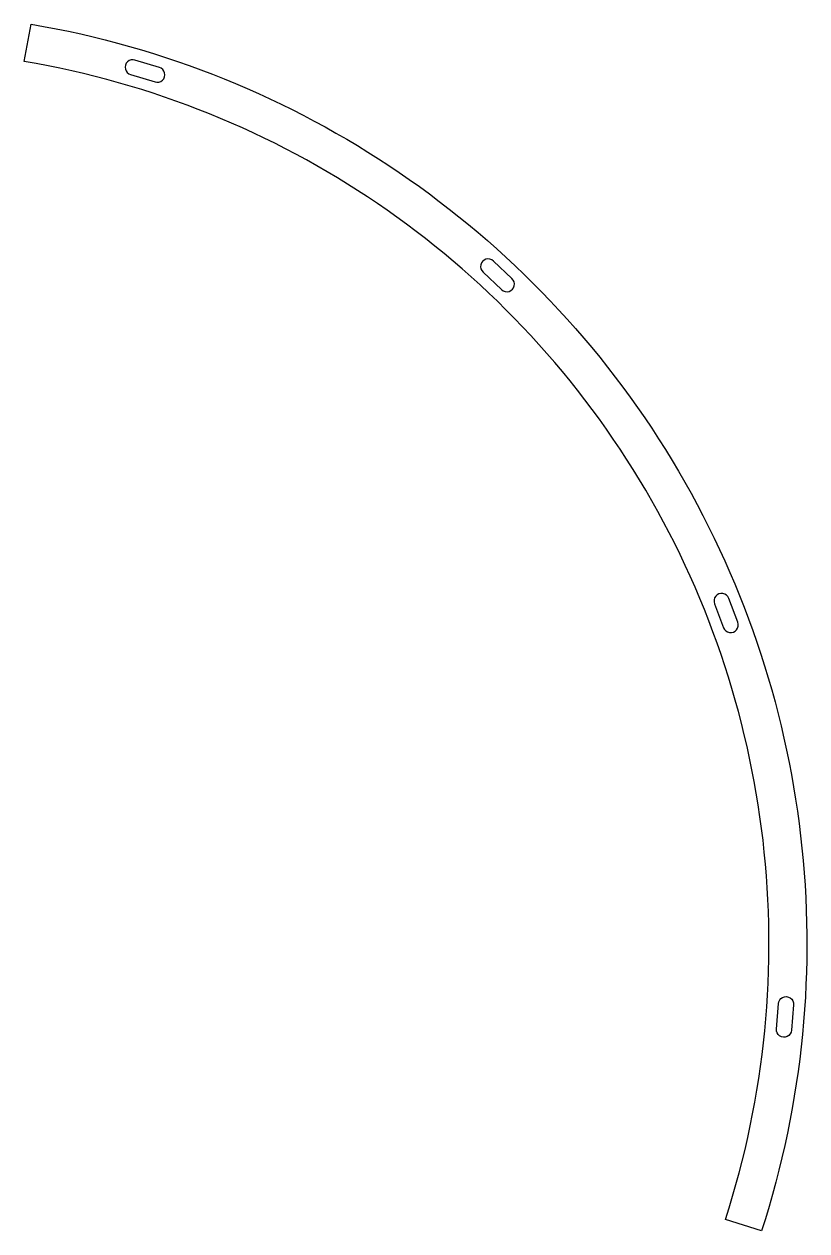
# Model space of a CAD drawing. Header units: inches. Extents: x 37 to 347, y 16 to 494.
import ezdxf

# ---------------------------------------------------------------- set-up
doc = ezdxf.new("R2010")
doc.units = ezdxf.units.IN
doc.header["$MEASUREMENT"] = 0

msp = doc.modelspace()

# ---------------------------------------------------------------- linework, layer by layer
at = {"color": 7, "true_color": 0xffffff}
msp.add_line((328.97, 15.79), (314.65, 20.3), dxfattribs=at)
for points in [[(36.83, 478.81), (39.61, 493.55, -0.45723), (328.97, 15.79, -5.990681)], [(314.65, 20.3, 0.457551), (36.83, 478.81, 28.780215)]]:
    msp.add_lwpolyline(points, format="xyb", dxfattribs=at)
for points in [[(79.02, 473.6), (88.68, 470.67, 1.00969), (90.42, 476.42), (80.75, 479.34, 1.009589)], [(230.09, 392.83), (222.73, 399.74, 1.00969), (218.62, 395.36), (226, 388.45, 1.009589)], [(319.53, 256.73), (315.96, 266.18, 1.00969), (310.34, 264.05), (313.92, 254.6, 1.009589)], [(341.22, 100.24), (340.83, 95.21, -1.009372), (334.85, 95.67), (335.64, 105.74, -1.009127), (341.62, 105.27)]]:
    msp.add_lwpolyline(points, format="xyb", close=True, dxfattribs=at)

doc.saveas('drawing.dxf')
